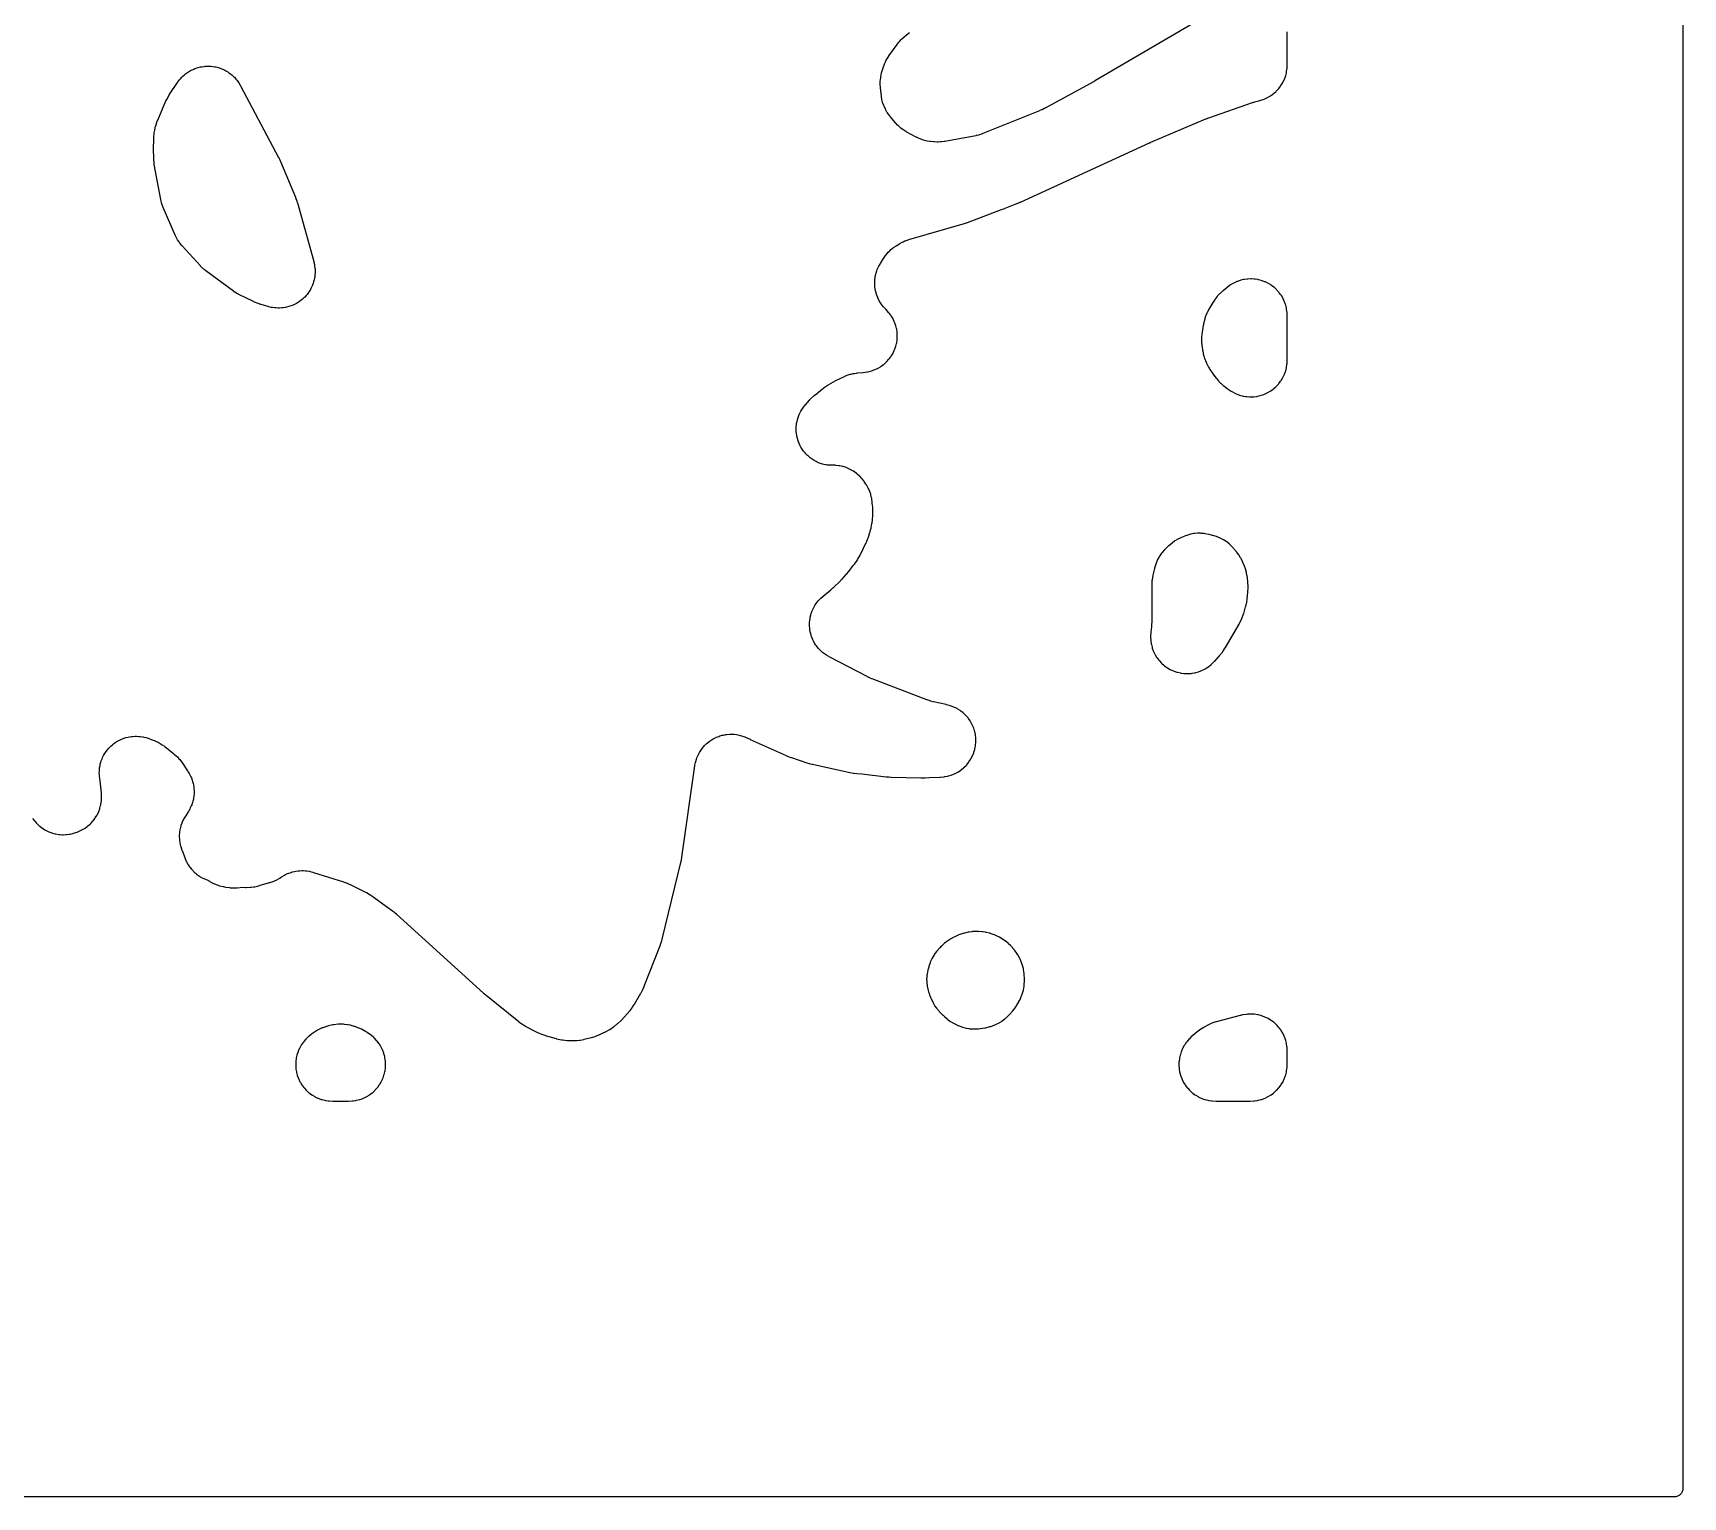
# Model space of a CAD drawing. Header units: millimetres. Extents: x 0 to 300, y 0 to 300.
# Drawn here: x 150 to 300.1, y -0.1 to 133 of the extents above; entities that cross this region are included whole.
import ezdxf

# ---------------------------------------------------------------- set-up
doc = ezdxf.new("R2010")
doc.units = ezdxf.units.MM
doc.layers.add('CUT', color=7, linetype='CONTINUOUS')

msp = doc.modelspace()

# ---------------------------------------------------------------- linework, layer by layer
at = {"layer": 'CUT'}
for points in [[(300.1235, 299.3054), (300.1235, 0.6946), (300.1187, 0.5967), (300.1072, 0.5191), (300.0882, 0.4431), (300.0617, 0.3692), (300.0282, 0.2983), (299.9879, 0.2311), (299.9412, 0.1681), (299.8885, 0.11), (299.8304, 0.0573), (299.7674, 0.0106), (299.7002, -0.0297), (299.6293, -0.0632), (299.5555, -0.0896), (299.4794, -0.1087), (299.4018, -0.1202), (299.3039, -0.125), (296.6235, -0.125), (3.375, -0.125)], [(255.8491, 134.0736), (246.6764, 128.7002), (246.6706, 128.6969), (246.6429, 128.6809), (246.6372, 128.6776), (246.6217, 128.6688), (246.6117, 128.6631), (246.5632, 128.6361), (246.5531, 128.6306), (242.0348, 126.173), (242.0058, 126.1578), (241.8646, 126.0862), (241.8352, 126.0718), (241.7789, 126.0453), (241.7491, 126.0317), (241.6044, 125.9685), (241.5743, 125.9558), (236.4312, 123.8816), (236.414, 123.8748), (236.3505, 123.8504), (236.293, 123.8301), (236.1225, 123.7747), (236.0395, 123.7512), (235.8636, 123.7086), (235.8126, 123.6974), (235.7805, 123.6912), (235.7698, 123.6891), (232.9572, 123.1698), (232.9041, 123.1612), (232.6732, 123.1298), (232.5661, 123.1203), (232.3603, 123.1119), (232.2527, 123.1125), (232.0201, 123.1249), (231.9665, 123.1291), (231.6579, 123.1602), (231.6013, 123.1673), (231.3569, 123.2044), (231.245, 123.2272), (231.0332, 123.2815), (230.9242, 123.3153), (230.7189, 123.3905), (230.6138, 123.435), (230.3913, 123.5428), (230.3405, 123.569), (229.4585, 124.0522), (229.4129, 124.0786), (229.2383, 124.185), (229.0911, 124.2858), (228.9696, 124.3762), (228.8882, 124.4428), (228.7383, 124.5774), (228.6634, 124.6513), (228.5087, 124.8185), (228.4739, 124.8579), (227.9815, 125.442), (227.948, 125.4836), (227.8073, 125.6674), (227.7464, 125.7552), (227.6984, 125.8317), (227.6079, 126.0088), (227.5869, 126.052), (227.4374, 126.3773), (227.4108, 126.4401), (227.3037, 126.7154), (227.2927, 126.7495), (227.2586, 126.8753), (227.2338, 126.9897), (227.1929, 127.2401), (227.1849, 127.2982), (227.1012, 128.0519), (227.0965, 128.1059), (227.0817, 128.3401), (227.08, 128.4485), (227.0867, 128.6559), (227.0953, 128.7639), (227.125, 128.9968), (227.1332, 129.0503), (227.1665, 129.2388), (227.1697, 129.2564), (227.1782, 129.3005), (227.2014, 129.398), (227.3083, 129.7721), (227.3372, 129.8597), (227.3409, 129.8696), (227.3447, 129.8795), (227.4608, 130.1803), (227.479, 130.2246), (227.5616, 130.4146), (227.6034, 130.5006), (227.6904, 130.6619), (227.7393, 130.7442), (227.8525, 130.9177), (227.8795, 130.9572), (228.6228, 131.9979), (228.6532, 132.0385), (228.7888, 132.2115), (228.8549, 132.2885), (228.988, 132.4303), (229.0606, 132.5011), (229.2247, 132.6473), (229.2634, 132.6802), (229.4841, 132.86), (229.7615, 133.0669)], [(149.9637, 61.5954), (150.1094, 61.3952), (150.1555, 61.3379), (150.3199, 61.1526), (150.3713, 61.1001), (150.5527, 60.9316), (150.609, 60.8842), (150.8059, 60.734), (150.8664, 60.6923), (151.0769, 60.5619), (151.1412, 60.5262), (151.3831, 60.407), (151.4509, 60.3776), (151.7063, 60.2812), (151.7768, 60.2585), (152.0178, 60.1935), (152.0902, 60.1777), (152.3364, 60.1365), (152.4099, 60.1279), (152.6589, 60.1109), (152.733, 60.1094), (152.9825, 60.1167), (153.0564, 60.1225), (153.304, 60.1541), (153.3769, 60.167), (153.6202, 60.2225), (153.6916, 60.2425), (154.0056, 60.3472), (154.0753, 60.3743), (154.3837, 60.5122), (154.451, 60.5464), (154.6717, 60.6726), (154.7352, 60.7133), (154.9422, 60.8607), (155.0015, 60.9075), (155.1928, 61.0748), (155.2471, 61.1272), (155.421, 61.3127), (155.4698, 61.3702), (155.6244, 61.572), (155.6673, 61.6341), (155.8011, 61.8502), (155.8376, 61.9162), (155.9493, 62.1445), (155.9791, 62.2139), (156.0677, 62.4521), (156.0904, 62.5241), (156.1549, 62.7699), (156.1704, 62.8438), (156.2102, 63.0948), (156.2183, 63.1699), (156.2384, 63.5179), (156.2395, 63.5796), (156.2334, 63.8397), (156.2308, 63.8876), (156.2073, 64.1579), (156.2049, 64.1818), (156.1079, 64.9983), (156.1027, 65.0349), (156.0812, 65.1625), (156.0734, 65.2169), (156.0452, 65.4532), (156.0375, 65.5628), (156.0328, 65.7732), (156.0357, 65.883), (156.0513, 66.0928), (156.0647, 66.2019), (156.1005, 66.4092), (156.1243, 66.5165), (156.1799, 66.7195), (156.2139, 66.8239), (156.2887, 67.0206), (156.3327, 67.1212), (156.4261, 67.3098), (156.4795, 67.4058), (156.5906, 67.5845), (156.653, 67.6749), (156.7809, 67.8421), (156.8517, 67.926), (156.995, 68.0801), (157.0736, 68.1569), (157.2311, 68.2965), (157.3167, 68.3653), (157.4868, 68.4891), (157.5787, 68.5494), (157.76, 68.6562), (157.8572, 68.7074), (158.0479, 68.7963), (158.1496, 68.8378), (158.348, 68.9079), (158.4532, 68.9395), (158.6575, 68.9902), (158.7652, 69.0115), (158.9734, 69.0423), (159.0827, 69.0531), (159.2929, 69.0638), (159.4027, 69.064), (159.6404, 69.0531), (159.6952, 69.0493), (159.6958, 69.0492), (159.7497, 69.0428), (159.9823, 69.0096), (160.0889, 68.9892), (160.2909, 68.9405), (160.395, 68.91), (160.6172, 68.8334), (160.668, 68.8145), (161.1049, 68.6402), (161.1565, 68.6181), (161.3775, 68.517), (161.4771, 68.4654), (161.6628, 68.3573), (161.7568, 68.2961), (161.9537, 68.1538), (161.9984, 68.1199), (162.826, 67.4574), (162.869, 67.4212), (163.0513, 67.2599), (163.1317, 67.1814), (163.2781, 67.0235), (163.3504, 66.9375), (163.4976, 66.7436), (163.5304, 66.698), (164.065, 65.9164), (164.0954, 65.8696), (164.2219, 65.6638), (164.2755, 65.566), (164.3691, 65.3739), (164.4129, 65.2714), (164.4872, 65.071), (164.5209, 64.9647), (164.5752, 64.7581), (164.5983, 64.649), (164.6322, 64.438), (164.6445, 64.3272), (164.6577, 64.1139), (164.6591, 64.0024), (164.6513, 63.7888), (164.6418, 63.6777), (164.6132, 63.466), (164.5929, 63.3563), (164.5438, 63.1484), (164.5129, 63.0412), (164.4436, 62.8391), (164.4024, 62.7355), (164.3137, 62.5411), (164.2625, 62.442), (164.1413, 62.233), (164.1121, 62.1855), (163.8903, 61.8429), (163.8716, 61.8125), (163.7022, 61.5218), (163.6692, 61.4585), (163.5681, 61.2403), (163.5412, 61.1742), (163.4611, 60.9475), (163.4405, 60.8792), (163.3819, 60.646), (163.3678, 60.576), (163.3314, 60.3383), (163.324, 60.2673), (163.31, 60.0273), (163.3092, 59.9559), (163.3179, 59.7156), (163.3238, 59.6445), (163.3549, 59.4061), (163.3675, 59.3358), (163.4209, 59.1014), (163.44, 59.0326), (163.5451, 58.713), (163.5571, 58.6793), (163.8013, 58.0396), (163.8143, 58.0078), (163.9435, 57.7106), (163.9737, 57.6489), (164.0848, 57.4457), (164.1204, 57.387), (164.2524, 57.1903), (164.292, 57.1365), (164.4263, 56.9699), (164.4692, 56.9212), (164.6203, 56.7635), (164.6671, 56.7187), (164.8325, 56.5733), (164.8903, 56.5272), (165.1534, 56.3377), (165.2233, 56.293), (165.4665, 56.1554), (165.5409, 56.1186), (165.9003, 55.9643), (165.9389, 55.9489), (165.9965, 55.9278), (166.0292, 55.9044), (166.0905, 55.8647), (166.3034, 55.7412), (166.3683, 55.7076), (166.5921, 55.605), (166.6599, 55.5778), (166.8924, 55.4972), (166.9625, 55.4766), (167.2974, 55.3956), (167.3331, 55.3879), (167.5243, 55.3512), (167.558, 55.3455), (167.8769, 55.2992), (167.9449, 55.2924), (168.1748, 55.2799), (168.2432, 55.2792), (168.5652, 55.2907), (168.5993, 55.2927), (169.0647, 55.3302), (169.3402, 55.3214), (169.3801, 55.3211), (169.7567, 55.3288), (169.8364, 55.3346), (170.1033, 55.3683), (170.1819, 55.3824), (170.5485, 55.4685), (170.5871, 55.4787), (171.5282, 55.7526), (171.5602, 55.7627), (171.8598, 55.8645), (171.9223, 55.8888), (172.1292, 55.9802), (172.1893, 56.0099), (172.3873, 56.1192), (172.4446, 56.1541), (172.6106, 56.2658), (172.6586, 56.2965), (172.8699, 56.4238), (172.9703, 56.4777), (173.1675, 56.5711), (173.2727, 56.6147), (173.4783, 56.6879), (173.5873, 56.7208), (173.7992, 56.7732), (173.9109, 56.795), (174.1269, 56.826), (174.2404, 56.8365), (174.4584, 56.8458), (174.5723, 56.845), (174.7901, 56.8324), (174.9033, 56.8202), (175.1189, 56.786), (175.2303, 56.7626), (175.4689, 56.6998), (175.5237, 56.6839), (178.2585, 55.816), (178.2977, 55.8028), (178.4859, 55.7355), (178.5246, 55.7208), (178.5978, 55.6916), (178.6359, 55.6756), (178.8187, 55.5948), (178.8562, 55.5774), (180.3164, 54.8676), (180.331, 54.8604), (180.3676, 54.842), (180.4473, 54.7977), (180.7501, 54.6134), (180.8202, 54.5672), (180.8281, 54.5615), (180.8359, 54.5559), (182.7042, 53.1969), (182.7202, 53.185), (182.7955, 53.1281), (182.82, 53.1092), (182.8582, 53.0787), (182.8667, 53.0718), (182.9175, 53.0305), (182.9329, 53.0177), (183.005, 52.9569), (183.0284, 52.9366), (183.0649, 52.9041), (183.073, 52.8968), (190.9884, 45.706), (190.9966, 45.6986), (191.0977, 45.6094), (191.1154, 45.5943), (191.2104, 45.5155), (191.2192, 45.5083), (194.1884, 43.1204), (194.2161, 43.0992), (194.4813, 42.9052), (194.5394, 42.8667), (194.8213, 42.6978), (194.8516, 42.6806), (195.7334, 42.2059), (195.7701, 42.1874), (196.1208, 42.0224), (196.1969, 41.9915), (196.5633, 41.8654), (196.6025, 41.8531), (197.5979, 41.5697), (197.6431, 41.5583), (198.0721, 41.4642), (198.1642, 41.4498), (198.6014, 41.4089), (198.6479, 41.406), (199.0558, 41.3929), (199.0904, 41.3926), (199.4168, 41.397), (199.4859, 41.4011), (199.7179, 41.4255), (199.7863, 41.4359), (200.1065, 41.4994), (200.1403, 41.5069), (200.7775, 41.6637), (200.8127, 41.6733), (201.1428, 41.7716), (201.2117, 41.7958), (201.5308, 41.9253), (201.5643, 41.9399), (202.0008, 42.142), (202.0405, 42.1618), (202.4092, 42.3595), (202.4849, 42.4059), (202.828, 42.6452), (202.8637, 42.6716), (203.1906, 42.9292), (203.2204, 42.954), (203.4952, 43.1941), (203.5508, 43.248), (203.7997, 43.5148), (203.8253, 43.5438), (204.299, 44.1066), (204.3187, 44.131), (204.4996, 44.3649), (204.5359, 44.416), (204.6969, 44.664), (204.7135, 44.6906), (205.3071, 45.6932), (205.3225, 45.7203), (205.4616, 45.9789), (205.4888, 46.0349), (205.6063, 46.304), (205.6182, 46.3328), (207.0866, 50.1105), (207.0953, 50.134), (207.189, 50.4008), (207.204, 50.4486), (207.28, 50.721), (207.2863, 50.7453), (208.9496, 57.5714), (208.9538, 57.5896), (208.9988, 57.7963), (209.0058, 57.833), (209.0406, 58.0416), (209.0435, 58.0601), (210.2191, 66.3689), (210.2285, 66.4251), (210.2752, 66.6675), (210.3024, 66.7782), (210.3649, 66.9874), (210.403, 67.0948), (210.4861, 67.2966), (210.5347, 67.3997), (210.6376, 67.5923), (210.6962, 67.69), (210.8178, 67.8713), (210.8859, 67.9626), (211.025, 68.1309), (211.1019, 68.215), (211.257, 68.3686), (211.3419, 68.4446), (211.5117, 68.5819), (211.6037, 68.649), (211.7863, 68.7687), (211.8846, 68.8263), (212.0783, 68.9271), (212.1819, 68.9747), (212.3846, 69.0557), (212.4924, 69.0926), (212.7022, 69.1529), (212.8131, 69.1789), (213.0279, 69.218), (213.1409, 69.2328), (213.3585, 69.2503), (213.4724, 69.2537), (213.6907, 69.2493), (213.8044, 69.2414), (214.0211, 69.2152), (214.1334, 69.196), (214.3465, 69.1483), (214.4563, 69.1179), (214.6635, 69.0493), (214.7698, 69.008), (214.9971, 68.9065), (215.037, 68.8878), (215.0384, 68.8871), (215.0464, 68.8832), (215.2375, 68.7916), (215.2534, 68.7842), (218.5233, 67.3083), (218.5412, 67.3005), (218.7447, 67.2149), (218.7811, 67.2007), (218.9887, 67.1256), (219.0071, 67.1192), (220.4014, 66.6553), (220.4205, 66.6492), (220.6373, 66.5834), (220.6759, 66.5727), (220.8958, 66.5184), (220.9153, 66.5139), (224.3307, 65.7654), (224.3584, 65.7598), (224.6201, 65.7126), (224.676, 65.7046), (224.9405, 65.6769), (224.9686, 65.6745), (225.4246, 65.6437), (227.6228, 65.3885), (227.6397, 65.3867), (227.8315, 65.3688), (227.8655, 65.3663), (228.0579, 65.357), (228.0749, 65.3564), (230.784, 65.2861), (230.7983, 65.2858), (230.9733, 65.2846), (231.0035, 65.285), (231.1637, 65.2902), (231.1784, 65.2908), (231.5372, 65.3095), (232.501, 65.349), (232.5386, 65.3514), (232.893, 65.3836), (232.9678, 65.3942), (233.2174, 65.4422), (233.2908, 65.4601), (233.5344, 65.5326), (233.6056, 65.5577), (233.8409, 65.6541), (233.9092, 65.6861), (234.1338, 65.8053), (234.1986, 65.8439), (234.4102, 65.9848), (234.4709, 66.0297), (234.6675, 66.1909), (234.7234, 66.2416), (234.9031, 66.4215), (234.9537, 66.4775), (235.1146, 66.6743), (235.1594, 66.735), (235.3, 66.9468), (235.3386, 67.0117), (235.4575, 67.2364), (235.4895, 67.3048), (235.5855, 67.5402), (235.6105, 67.6114), (235.6827, 67.8552), (235.7005, 67.9285), (235.7482, 68.1783), (235.7586, 68.253), (235.7813, 68.5062), (235.7843, 68.5816), (235.7817, 68.8359), (235.7772, 68.9112), (235.7495, 69.1639), (235.7375, 69.2384), (235.6848, 69.4872), (235.6655, 69.5601), (235.5884, 69.8024), (235.562, 69.8731), (235.4612, 70.1065), (235.4279, 70.1742), (235.3045, 70.3965), (235.2646, 70.4606), (235.1198, 70.6695), (235.0737, 70.7293), (234.9089, 70.9229), (234.8572, 70.9778), (234.6739, 71.1541), (234.617, 71.2036), (234.4172, 71.3608), (234.3556, 71.4045), (234.1412, 71.541), (234.0756, 71.5784), (233.8487, 71.693), (233.7797, 71.7237), (233.5425, 71.8153), (233.4709, 71.8389), (233.1279, 71.9335), (233.0912, 71.9427), (231.9379, 72.1999), (231.8975, 72.2097), (231.703, 72.2606), (231.663, 72.2719), (231.5871, 72.2947), (231.5475, 72.3074), (231.3573, 72.3723), (231.3182, 72.3865), (226.3467, 74.2885), (226.3166, 74.3005), (226.1717, 74.3607), (226.1419, 74.3736), (226.0854, 74.399), (226.056, 74.4127), (225.9148, 74.4811), (225.8858, 74.4957), (222.451, 76.2808), (222.4015, 76.308), (222.1903, 76.4315), (222.0957, 76.4932), (221.9206, 76.6204), (221.8326, 76.6912), (221.671, 76.835), (221.5904, 76.9142), (221.4438, 77.0733), (221.3715, 77.16), (221.2413, 77.3329), (221.2002, 77.3935), (221.1429, 77.484), (221.0885, 77.5734), (221.0512, 77.6394), (220.9532, 77.835), (220.9073, 77.9395), (220.8294, 78.1438), (220.7941, 78.2524), (220.737, 78.4635), (220.7128, 78.5751), (220.6771, 78.7908), (220.6641, 78.9043), (220.6502, 79.1225), (220.6487, 79.2367), (220.6566, 79.4552), (220.6665, 79.569), (220.6963, 79.7856), (220.7175, 79.8978), (220.7688, 80.1104), (220.8012, 80.2199), (220.8735, 80.4263), (220.9166, 80.532), (221.0092, 80.7301), (221.0627, 80.831), (221.1747, 81.0188), (221.2379, 81.1138), (221.3681, 81.2896), (221.4406, 81.3778), (221.5877, 81.5396), (221.6687, 81.6201), (221.8525, 81.7855), (221.8959, 81.8226), (222.5988, 82.3941), (222.6139, 82.4068), (222.7831, 82.5518), (222.8124, 82.5782), (222.9116, 82.6726), (222.9975, 82.742), (223.0272, 82.7673), (223.3006, 83.0125), (223.3559, 83.0674), (223.6027, 83.3393), (223.6282, 83.3688), (223.7113, 83.4703), (223.7684, 83.5275), (223.787, 83.5468), (223.9929, 83.7682), (224.0279, 83.8086), (224.2177, 84.0439), (224.2341, 84.065), (224.6303, 84.593), (224.7102, 84.6907), (224.7369, 84.7253), (224.979, 85.0584), (225.0262, 85.1319), (225.2285, 85.4906), (225.2488, 85.5292), (225.8109, 86.6755), (225.8267, 86.7099), (225.9678, 87.0379), (225.9942, 87.1089), (226.0711, 87.3521), (226.0903, 87.4253), (226.1259, 87.5949), (226.1564, 87.671), (226.1811, 87.743), (226.2521, 87.9893), (226.2695, 88.0634), (226.334, 88.4164), (226.3399, 88.454), (226.3832, 88.7845), (226.3868, 88.8174), (226.4139, 89.1279), (226.4168, 89.194), (226.4168, 89.5057), (226.416, 89.5388), (226.4013, 89.877), (226.3979, 89.9226), (226.3848, 90.0488), (226.3636, 90.2958), (226.3594, 90.3338), (226.3104, 90.6911), (226.2963, 90.7663), (226.2358, 91.0167), (226.2142, 91.0901), (226.1289, 91.3332), (226.1, 91.404), (225.9907, 91.6373), (225.9548, 91.7048), (225.8226, 91.9259), (225.8031, 91.9551), (225.7891, 91.9798), (225.6309, 92.2281), (225.5895, 92.2869), (225.4407, 92.4778), (225.3939, 92.5324), (225.2277, 92.7084), (225.176, 92.7583), (224.9939, 92.9179), (224.9377, 92.9626), (224.7414, 93.1043), (224.6812, 93.1436), (224.5907, 93.1966), (224.5791, 93.2041), (224.5032, 93.2479), (224.4723, 93.2661), (224.4669, 93.2689), (224.3529, 93.3347), (224.2838, 93.37), (224.0454, 93.4769), (223.9731, 93.505), (223.7251, 93.587), (223.6503, 93.6076), (223.3952, 93.6639), (223.3187, 93.6767), (223.0592, 93.7068), (222.9818, 93.7117), (222.7738, 93.7144), (222.7181, 93.7165), (222.5472, 93.7271), (222.4803, 93.7283), (222.4136, 93.7237), (222.3475, 93.7131), (222.3472, 93.713), (222.263, 93.7231), (222.1546, 93.7413), (221.9487, 93.7863), (221.8426, 93.815), (221.642, 93.8796), (221.5391, 93.9183), (221.3457, 94.0019), (221.247, 94.0504), (221.0625, 94.1523), (220.9689, 94.2101), (220.7952, 94.3292), (220.7076, 94.3957), (220.5461, 94.5311), (220.4654, 94.6058), (220.3177, 94.7561), (220.2445, 94.8381), (220.112, 95.002), (220.0471, 95.0907), (219.931, 95.2666), (219.8749, 95.3612), (219.7763, 95.5474), (219.7296, 95.6469), (219.6494, 95.8418), (219.6125, 95.9454), (219.5514, 96.1471), (219.5247, 96.2537), (219.4834, 96.4603), (219.467, 96.5691), (219.4458, 96.7787), (219.44, 96.8885), (219.4391, 97.0992), (219.4439, 97.2091), (219.4633, 97.4189), (219.4787, 97.5278), (219.5182, 97.7348), (219.544, 97.8417), (219.6033, 98.0439), (219.6393, 98.1478), (219.7178, 98.3433), (219.7637, 98.4433), (219.8606, 98.6304), (219.9159, 98.7254), (220.0304, 98.9023), (220.0946, 98.9916), (220.2428, 99.1782), (220.278, 99.2204), (220.6501, 99.645), (220.6608, 99.657), (220.6879, 99.6871), (220.7509, 99.7517), (221.0057, 99.9928), (221.0681, 100.0477), (221.0755, 100.0538), (221.0829, 100.0598), (221.3638, 100.2854), (221.3992, 100.3065), (221.4625, 100.3539), (221.8213, 100.6528), (221.9217, 100.7335), (221.9378, 100.7462), (221.9895, 100.7862), (222.0615, 100.8376), (222.3371, 101.0185), (222.3968, 101.0552), (223.0383, 101.422), (223.8258, 101.7917), (223.8716, 101.812), (224.072, 101.8955), (224.1662, 101.93), (224.3492, 101.988), (224.446, 102.014), (224.6334, 102.0558), (224.7321, 102.0732), (224.9474, 102.1016), (224.9972, 102.107), (225.507, 102.1515), (225.5444, 102.1557), (225.8953, 102.2039), (225.9692, 102.2178), (226.2153, 102.2769), (226.2874, 102.298), (226.5265, 102.381), (226.5961, 102.4092), (226.8258, 102.5154), (226.8924, 102.5503), (227.1105, 102.6787), (227.1733, 102.72), (227.3776, 102.8693), (227.436, 102.9165), (227.6246, 103.0853), (227.6781, 103.1381), (227.8491, 103.3247), (227.897, 103.3825), (228.0488, 103.585), (228.0908, 103.6473), (228.2219, 103.8638), (228.2575, 103.93), (228.3665, 104.1584), (228.3955, 104.2277), (228.4814, 104.4658), (228.5034, 104.5376), (228.5654, 104.783), (228.5802, 104.8567), (228.6176, 105.1069), (228.6251, 105.1817), (228.6376, 105.4345), (228.6376, 105.5096), (228.6252, 105.7624), (228.6178, 105.8372), (228.5804, 106.0875), (228.5657, 106.1612), (228.5038, 106.4066), (228.4818, 106.4784), (228.396, 106.7165), (228.3671, 106.7858), (228.2581, 107.0143), (228.2225, 107.0804), (228.0916, 107.297), (228.0496, 107.3593), (227.8979, 107.5619), (227.8499, 107.6197), (227.6107, 107.881), (227.5978, 107.8946), (227.5959, 107.8967), (227.5864, 107.9064), (227.5807, 107.9121), (227.5332, 107.9603), (227.5111, 107.9834), (227.4594, 108.039), (227.4414, 108.0589), (227.4244, 108.0781), (227.3826, 108.128), (227.2343, 108.3156), (227.1696, 108.4065), (227.0541, 108.5864), (226.9985, 108.6831), (226.9012, 108.8735), (226.8553, 108.9752), (226.777, 109.1741), (226.7413, 109.2798), (226.6829, 109.4855), (226.6577, 109.5941), (226.6197, 109.8045), (226.6052, 109.9152), (226.5879, 110.1282), (226.5843, 110.2397), (226.588, 110.4535), (226.5953, 110.5648), (226.6198, 110.7772), (226.638, 110.8873), (226.6832, 111.0962), (226.7121, 111.204), (226.7774, 111.4076), (226.8167, 111.512), (226.9017, 111.7082), (226.951, 111.8083), (227.0683, 112.0196), (227.0965, 112.0677), (227.3185, 112.4252), (227.5736, 112.7872), (227.6057, 112.8305), (227.749, 113.0148), (227.8192, 113.0966), (227.9143, 113.1975), (227.9737, 113.2564), (228.0531, 113.328), (228.2113, 113.4578), (228.297, 113.5216), (228.4889, 113.651), (228.5339, 113.6799), (228.8328, 113.8616), (228.8764, 113.8869), (229.0679, 113.992), (229.1583, 114.0365), (229.3352, 114.1142), (229.4292, 114.1506), (229.6361, 114.2204), (229.6842, 114.2354), (234.6326, 115.6636), (234.6477, 115.6681), (234.8176, 115.7209), (234.8474, 115.7309), (235.0149, 115.7908), (235.0297, 115.7962), (238.1025, 116.9661), (238.2025, 117.0003), (238.2195, 117.0063), (238.4106, 117.0768), (238.4441, 117.09), (238.5878, 117.1508), (239.5268, 117.5084), (239.5382, 117.5128), (239.6773, 117.5683), (239.7012, 117.5783), (239.8267, 117.6335), (239.8383, 117.6387), (251.5909, 123.0374), (251.5963, 123.0399), (251.6228, 123.0519), (251.6283, 123.0544), (251.6431, 123.061), (251.6526, 123.0652), (251.6989, 123.0854), (251.7085, 123.0895), (256.712, 125.2152), (256.7287, 125.2221), (256.8093, 125.2548), (256.826, 125.2615), (256.8593, 125.2744), (256.8788, 125.2817), (256.9733, 125.3165), (256.993, 125.3235), (260.9697, 126.7016), (260.9873, 126.7075), (261.0727, 126.7355), (261.0904, 126.7412), (261.1277, 126.7528), (261.1478, 126.7588), (261.2453, 126.7871), (261.2655, 126.7928), (261.5613, 126.8728), (261.5979, 126.8837), (261.9403, 126.995), (262.0116, 127.0222), (262.247, 127.1259), (262.3152, 127.1602), (262.539, 127.2869), (262.6035, 127.3279), (262.8134, 127.4765), (262.8734, 127.5236), (263.0674, 127.6925), (263.1224, 127.7455), (263.2984, 127.933), (263.3478, 127.9912), (263.5041, 128.1955), (263.5474, 128.2584), (263.6824, 128.4772), (263.7192, 128.5442), (263.8316, 128.7755), (263.8615, 128.8457), (263.9501, 129.0872), (263.9728, 129.1601), (264.0367, 129.4092), (264.052, 129.484), (264.0906, 129.7383), (264.0983, 129.8143), (264.1164, 130.1738), (264.1173, 130.2119), (264.1173, 130.2812), (264.1173, 131.6469), (264.1173, 132.7575), (264.1164, 132.7944), (264.0995, 133.1417)]]:
    msp.add_lwpolyline(points, dxfattribs=at)
for points in [[(166.5333, 129.9626), (166.6428, 129.9404), (166.8502, 129.8878), (166.957, 129.855), (167.1583, 129.7823), (167.2614, 129.7393), (167.4546, 129.6472), (167.553, 129.5943), (167.7363, 129.4838), (167.829, 129.4215), (168.0006, 129.2935), (168.0867, 129.2224), (168.245, 129.0783), (168.3238, 128.9991), (168.4671, 128.8402), (168.5378, 128.7537), (168.6649, 128.5815), (168.7268, 128.4885), (168.8508, 128.2807), (168.8782, 128.232), (172.3437, 121.7174), (172.3517, 121.702), (172.3889, 121.6293), (172.4009, 121.6054), (172.4192, 121.5674), (172.4233, 121.5589), (172.4475, 121.5077), (172.4548, 121.492), (172.4885, 121.4178), (172.4993, 121.3934), (172.5159, 121.3545), (172.5196, 121.3458), (173.8785, 118.0859), (173.8915, 118.0534), (173.9519, 117.8951), (173.9639, 117.8621), (173.9858, 117.7989), (173.9968, 117.7656), (174.0473, 117.6038), (174.0572, 117.5702), (175.5397, 112.2541), (175.5531, 112.2008), (175.606, 111.9686), (175.6252, 111.8603), (175.6519, 111.6514), (175.6606, 111.5418), (175.667, 111.3312), (175.6651, 111.2213), (175.6513, 111.0111), (175.6388, 110.9019), (175.6047, 110.694), (175.5818, 110.5865), (175.5278, 110.3828), (175.4946, 110.278), (175.4213, 110.0805), (175.3782, 109.9794), (175.2862, 109.7899), (175.2335, 109.6934), (175.1237, 109.5136), (175.062, 109.4227), (174.9354, 109.2543), (174.8651, 109.1697), (174.7229, 109.0144), (174.6448, 108.9369), (174.4883, 108.796), (174.4031, 108.7264), (174.2337, 108.6012), (174.1423, 108.5402), (173.9616, 108.4319), (173.8647, 108.38), (173.6744, 108.2896), (173.573, 108.2472), (173.3749, 108.1756), (173.2698, 108.1432), (173.0657, 108.091), (172.958, 108.0689), (172.7499, 108.0366), (172.6405, 108.0249), (172.4302, 108.0128), (172.3203, 108.0118), (172.1098, 108.02), (172.0003, 108.0296), (171.7916, 108.058), (171.6835, 108.0781), (171.4517, 108.1328), (171.3985, 108.1467), (170.6356, 108.3662), (170.6194, 108.371), (170.5786, 108.3834), (170.4891, 108.4147), (170.1465, 108.5509), (170.0666, 108.5862), (170.0575, 108.5907), (170.0485, 108.5951), (168.7339, 109.2525), (168.7199, 109.2596), (168.6847, 109.2778), (168.6079, 109.3214), (168.3165, 109.502), (168.249, 109.5472), (168.2414, 109.5528), (168.2339, 109.5583), (165.7301, 111.4005), (165.7157, 111.4113), (165.6797, 111.4387), (165.6021, 111.5033), (165.3123, 111.7672), (165.2462, 111.8325), (165.2389, 111.8403), (165.2317, 111.8482), (163.5735, 113.6596), (163.5321, 113.7075), (163.3585, 113.9197), (163.2839, 114.022), (163.1521, 114.2255), (163.0893, 114.3354), (162.9667, 114.5807), (162.94, 114.6381), (161.8527, 117.1541), (161.8447, 117.1729), (161.8161, 117.2426), (161.7923, 117.3058), (161.7279, 117.4935), (161.7007, 117.585), (161.6517, 117.7793), (161.6389, 117.8357), (161.6319, 117.8711), (161.6296, 117.883), (161.0295, 121.0786), (160.9601, 122.3703), (160.9877, 123.501), (160.9884, 123.5202), (160.9913, 123.5912), (160.9957, 123.6547), (161.0138, 123.8409), (161.0261, 123.9301), (161.0592, 124.1161), (161.07, 124.1695), (161.0776, 124.2028), (161.0802, 124.2139), (161.1583, 124.5415), (161.162, 124.5568), (161.1718, 124.5955), (161.197, 124.6808), (161.3075, 125.0079), (161.3365, 125.0845), (161.3401, 125.0932), (161.3438, 125.1019), (162.0939, 126.8475), (162.1009, 126.8633), (162.1187, 126.9031), (162.1621, 126.99), (162.3451, 127.32), (162.3915, 127.3965), (162.3972, 127.4051), (162.4029, 127.4136), (163.158, 128.5323), (163.1904, 128.5778), (163.3355, 128.7715), (163.4068, 128.8575), (163.5512, 129.0155), (163.6305, 129.0941), (163.7898, 129.2371), (163.8764, 129.3076), (164.0489, 129.4344), (164.142, 129.496), (164.326, 129.6053), (164.4248, 129.6576), (164.6186, 129.7483), (164.722, 129.7907), (164.9238, 129.862), (165.0308, 129.894), (165.2386, 129.9452), (165.3482, 129.9666), (165.5601, 129.9973), (165.6713, 130.0078), (165.8851, 130.0176), (165.9968, 130.0172), (166.2105, 130.006), (166.3217, 129.9946)], [(257.0864, 102.4212), (257.3317, 102.0579), (257.3589, 102.0201), (257.6488, 101.6428), (257.6687, 101.618), (257.8617, 101.3875), (257.9046, 101.3404), (258.0558, 101.1879), (258.1026, 101.1445), (258.3313, 100.9496), (258.3559, 100.9294), (258.6085, 100.7317), (258.6459, 100.7043), (259.0053, 100.4568), (259.0846, 100.4091), (259.3971, 100.2459), (259.4737, 100.2112), (259.7104, 100.1193), (259.7822, 100.0954), (260.0276, 100.0273), (260.1014, 100.0107), (260.3524, 99.9673), (260.4275, 99.9581), (260.6816, 99.9399), (260.7572, 99.9382), (261.0118, 99.9453), (261.0872, 99.9511), (261.3399, 99.9835), (261.4143, 99.9968), (261.6625, 100.0541), (261.7353, 100.0748), (261.9766, 100.1565), (262.0469, 100.1842), (262.2789, 100.2895), (262.3461, 100.3241), (262.5665, 100.4519), (262.6299, 100.4931), (262.8365, 100.6422), (262.8955, 100.6894), (263.0862, 100.8583), (263.1403, 100.9111), (263.3133, 101.0981), (263.3618, 101.1561), (263.5154, 101.3594), (263.5579, 101.4219), (263.6905, 101.6394), (263.7267, 101.7058), (263.837, 101.9354), (263.8663, 102.0051), (263.9533, 102.2446), (263.9755, 102.3168), (264.0383, 102.5637), (264.0532, 102.6379), (264.0911, 102.8898), (264.0986, 102.965), (264.1164, 103.3211), (264.1173, 103.3589), (264.1173, 107.2429), (264.1164, 107.28), (264.0994, 107.6286), (264.0922, 107.7023), (264.0559, 107.9491), (264.0415, 108.0217), (263.9813, 108.2638), (263.96, 108.3347), (263.8766, 108.5697), (263.8484, 108.6382), (263.7425, 108.864), (263.7078, 108.9294), (263.5804, 109.1439), (263.5396, 109.2056), (263.3919, 109.4066), (263.3452, 109.4641), (263.1787, 109.6498), (263.1267, 109.7025), (262.9429, 109.8711), (262.886, 109.9184), (262.6866, 110.0683), (262.6254, 110.1099), (262.4124, 110.2397), (262.3474, 110.2751), (262.1228, 110.3836), (262.0546, 110.4125), (261.8205, 110.4987), (261.7499, 110.5208), (261.5085, 110.5837), (261.4361, 110.5989), (261.1897, 110.6381), (261.1161, 110.6461), (260.8672, 110.6611), (260.7931, 110.6619), (260.5439, 110.6526), (260.4701, 110.6463), (260.223, 110.6127), (260.1502, 110.5992), (259.9075, 110.5418), (259.8363, 110.5213), (259.6003, 110.4405), (259.5315, 110.4132), (259.3045, 110.3098), (259.2387, 110.2759), (259.0228, 110.151), (258.9606, 110.1108), (258.677, 109.9074), (258.6474, 109.8851), (258.2766, 109.5909), (258.2495, 109.5683), (257.999, 109.3498), (257.948, 109.301), (257.7843, 109.129), (257.7381, 109.0757), (257.5909, 108.8892), (257.5499, 108.8319), (257.3691, 108.5529), (257.3506, 108.5229), (256.99, 107.9057), (256.9739, 107.8769), (256.8286, 107.6012), (256.8003, 107.5415), (256.714, 107.3363), (256.691, 107.2743), (256.6228, 107.0623), (256.6053, 106.9986), (256.536, 106.6949), (256.5293, 106.6625), (256.5116, 106.5654), (256.5085, 106.5541), (256.4392, 106.2543), (256.4326, 106.2223), (256.4022, 106.0592), (256.3959, 106.0195), (256.3464, 105.6441), (256.3401, 105.564), (256.3394, 105.5357), (256.3261, 105.4324), (256.3201, 105.3516), (256.3144, 105.0791), (256.317, 104.9982), (256.3496, 104.618), (256.3541, 104.5778), (256.3643, 104.5049), (256.3688, 104.4653), (256.3776, 104.4094), (256.3963, 104.276), (256.4018, 104.2421), (256.4166, 104.1625), (256.4169, 104.1609), (256.4227, 104.1287), (256.4257, 104.1135), (256.4611, 103.9234), (256.4767, 103.8565), (256.5395, 103.6336), (256.5419, 103.6264), (256.568, 103.5263), (256.5936, 103.4464), (256.7315, 103.0857), (256.7643, 103.0119), (256.9264, 102.6942), (256.9652, 102.6268), (257.0121, 102.5543), (257.0391, 102.5013)], [(254.1416, 74.8814), (254.3914, 74.8245), (254.4663, 74.8113), (254.7204, 74.7796), (254.7963, 74.774), (255.0524, 74.7679), (255.1284, 74.7699), (255.3838, 74.7894), (255.4592, 74.799), (255.7114, 74.8439), (255.7855, 74.861), (256.032, 74.9309), (256.104, 74.9553), (256.3422, 75.0495), (256.4114, 75.081), (256.639, 75.1985), (256.7048, 75.2367), (256.9195, 75.3764), (256.9811, 75.421), (257.1808, 75.5815), (257.2376, 75.632), (257.4932, 75.8834), (257.5197, 75.9107), (257.9391, 76.3666), (257.9664, 76.398), (258.2155, 76.7003), (258.2647, 76.7672), (258.4793, 77.0949), (258.5011, 77.1303), (259.7438, 79.2759), (259.7656, 79.3163), (259.9596, 79.7033), (259.9957, 79.7877), (260.1415, 80.1952), (260.1556, 80.2388), (260.3309, 80.8412), (260.3394, 80.873), (260.4131, 81.1745), (260.426, 81.239), (260.4734, 81.5457), (260.4777, 81.5784), (260.54, 82.1431), (260.5436, 82.1866), (260.5651, 82.5967), (260.5647, 82.6839), (260.5392, 83.0937), (260.5353, 83.1371), (260.4977, 83.4501), (260.4911, 83.494), (260.4171, 83.9058), (260.3963, 83.9921), (260.2747, 84.3923), (260.2606, 84.4344), (260.1883, 84.6305), (260.1757, 84.6625), (260.05, 84.961), (260.0206, 85.023), (259.9119, 85.2273), (259.8769, 85.2865), (259.6996, 85.5575), (259.6802, 85.5858), (259.5189, 85.8096), (259.4931, 85.8434), (259.2408, 86.1551), (259.1837, 86.2181), (258.9154, 86.4826), (258.856, 86.5354), (258.6059, 86.7351), (258.546, 86.7783), (258.3175, 86.927), (258.2546, 86.9637), (258.0231, 87.0845), (257.958, 87.1146), (257.7339, 87.2058), (257.6662, 87.2296), (257.342, 87.327), (257.3074, 87.3365), (257.0092, 87.411), (256.974, 87.4189), (256.6404, 87.4855), (256.569, 87.4962), (256.3272, 87.521), (256.2552, 87.5249), (256.0121, 87.5267), (255.94, 87.5238), (255.6979, 87.5025), (255.6264, 87.4927), (255.3874, 87.4485), (255.3172, 87.4321), (254.9901, 87.3388), (254.9556, 87.3281), (254.8216, 87.2829), (254.7891, 87.2711), (254.4857, 87.1532), (254.4225, 87.1253), (254.2143, 87.0217), (254.1539, 86.9882), (253.9559, 86.8661), (253.8989, 86.8273), (253.6384, 86.6321), (253.6113, 86.6107), (253.3272, 86.3769), (253.2957, 86.3495), (253.0059, 86.0829), (252.9476, 86.0231), (252.7328, 85.7767), (252.6818, 85.7114), (252.499, 85.4488), (252.4558, 85.3789), (252.3231, 85.1359), (252.2876, 85.0617), (252.182, 84.8057), (252.1547, 84.7281), (252.0464, 84.356), (252.036, 84.3162), (251.8984, 83.7265), (251.8897, 83.6839), (251.8196, 83.2803), (251.8097, 83.194), (251.7861, 82.7851), (251.7848, 82.7416), (251.7836, 79.4892), (251.7834, 79.47), (251.7819, 79.3793), (251.781, 79.3495), (251.7789, 79.3025), (251.7784, 79.292), (251.7751, 79.2291), (251.7739, 79.2099), (251.7676, 79.1193), (251.7652, 79.0896), (251.7607, 79.0428), (251.7596, 79.0324), (251.7074, 78.5364), (251.7044, 78.4984), (251.6848, 78.1404), (251.6844, 78.0644), (251.696, 77.8085), (251.7033, 77.7328), (251.7404, 77.4793), (251.7552, 77.4047), (251.8174, 77.1562), (251.8396, 77.0835), (251.9264, 76.8425), (251.9557, 76.7723), (252.0661, 76.5412), (252.1023, 76.4743), (252.2353, 76.2554), (252.278, 76.1924), (252.4322, 75.9879), (252.4809, 75.9295), (252.6548, 75.7414), (252.7091, 75.6882), (252.9009, 75.5184), (252.9603, 75.4709), (253.1681, 75.3211), (253.232, 75.2798), (253.4537, 75.1516), (253.5214, 75.1168), (253.7548, 75.0114), (253.8256, 74.9836), (254.0684, 74.902)], [(233.1667, 43.3499), (233.2217, 43.304), (233.4141, 43.1582), (233.4732, 43.1177), (233.6784, 42.9907), (233.7411, 42.9559), (234.0438, 42.806), (234.0762, 42.7908), (234.1439, 42.7612), (234.1783, 42.7471), (234.5059, 42.6224), (234.5766, 42.5994), (234.8183, 42.5336), (234.8909, 42.5176), (235.1378, 42.4757), (235.2116, 42.4669), (235.5337, 42.4443), (235.6092, 42.4427), (235.9433, 42.4525), (236.0197, 42.4586), (236.3777, 42.5054), (236.4156, 42.5114), (236.6117, 42.5471), (236.6544, 42.5562), (237.0537, 42.653), (237.1372, 42.6784), (237.5005, 42.8121), (237.5729, 42.8431), (237.8443, 42.9763), (237.9059, 43.0102), (238.1081, 43.1338), (238.1663, 43.1733), (238.4321, 43.3717), (238.4598, 43.3934), (238.4956, 43.4229), (238.5271, 43.4502), (238.8163, 43.7157), (238.8744, 43.7752), (239.1328, 44.0707), (239.1594, 44.1028), (239.2653, 44.2382), (239.2869, 44.2671), (239.4832, 44.5444), (239.5221, 44.6051), (239.6913, 44.8996), (239.7085, 44.9313), (239.7565, 45.0247), (239.7755, 45.0646), (239.9439, 45.4459), (239.9749, 45.5287), (240.0841, 45.8825), (240.1054, 45.9696), (240.1746, 46.3464), (240.1856, 46.4366), (240.212, 46.8641), (240.2135, 46.9095), (240.2136, 46.9788), (240.2126, 47.0201), (240.1921, 47.4092), (240.1833, 47.4914), (240.1244, 47.8534), (240.1059, 47.9371), (239.9984, 48.3196), (239.9694, 48.4035), (239.8131, 48.7824), (239.7759, 48.86), (239.5907, 49.1956), (239.5465, 49.2662), (239.3203, 49.587), (239.2954, 49.6204), (239.2496, 49.6785), (239.226, 49.7068), (238.9978, 49.9684), (238.9468, 50.0215), (238.7664, 50.1918), (238.7105, 50.2397), (238.4361, 50.4525), (238.4065, 50.4743), (238.2729, 50.568), (238.2398, 50.5899), (237.9226, 50.7883), (237.8532, 50.8269), (237.6131, 50.9442), (237.54, 50.9753), (237.1886, 51.1036), (237.151, 51.1162), (237.0952, 51.1333), (237.0609, 51.143), (236.7347, 51.2266), (236.6648, 51.241), (236.4271, 51.2786), (236.3561, 51.2864), (236.0201, 51.3076), (235.9844, 51.309), (235.8866, 51.3105), (235.8487, 51.3102), (235.4917, 51.298), (235.4162, 51.2917), (235.1633, 51.2576), (235.0888, 51.2438), (234.7413, 51.1612), (234.7047, 51.1515), (234.5498, 51.1064), (234.5197, 51.0969), (234.2374, 51.0018), (234.1784, 50.9792), (233.9829, 50.8947), (233.926, 50.8672), (233.6634, 50.7267), (233.6358, 50.7112), (233.4459, 50.5993), (233.4181, 50.582), (233.1589, 50.4137), (233.1055, 50.3757), (232.9313, 50.2399), (232.8814, 50.1974), (232.655, 49.9871), (232.6315, 49.9643), (232.4959, 49.827), (232.4692, 49.7986), (232.2248, 49.5245), (232.1761, 49.4637), (232.0225, 49.251), (231.9802, 49.1856), (231.8089, 48.8886), (231.7741, 48.8205), (231.6396, 48.5211), (231.6123, 48.4512), (231.532, 48.2117), (231.5117, 48.1395), (231.4931, 48.0583), (231.4351, 47.8712), (231.4232, 47.8285), (231.422, 47.8239), (231.4136, 47.7856), (231.3436, 47.4229), (231.3327, 47.3452), (231.3096, 47.0823), (231.3068, 47.004), (231.3109, 46.7401), (231.3162, 46.6619), (231.3474, 46.3998), (231.3607, 46.3226), (231.4188, 46.0651), (231.44, 45.9897), (231.4524, 45.9529), (231.4839, 45.826), (231.5037, 45.7594), (231.6116, 45.4497), (231.6238, 45.4172), (231.6943, 45.241), (231.7093, 45.2061), (231.8589, 44.8807), (231.8941, 44.8134), (232.0236, 44.5927), (232.0653, 44.5292), (232.2163, 44.3226), (232.2552, 44.2746), (232.2859, 44.2335), (232.3375, 44.1716), (232.5957, 43.8932), (232.6239, 43.8644), (232.7569, 43.7355), (232.785, 43.7095), (232.7977, 43.6984), (232.892, 43.6032), (232.9178, 43.5784)], [(254.8609, 37.2988), (255.011, 37.1012), (255.0584, 37.0447), (255.2269, 36.8625), (255.2795, 36.811), (255.4649, 36.6459), (255.5222, 36.5997), (255.7227, 36.4534), (255.7843, 36.4129), (255.998, 36.2867), (256.0631, 36.2524), (256.2881, 36.1475), (256.3563, 36.1196), (256.5903, 36.037), (256.6609, 36.0159), (256.9018, 35.9563), (256.9741, 35.9421), (257.2196, 35.9061), (257.293, 35.899), (257.6399, 35.8821), (257.6767, 35.8812), (260.692, 35.8812), (260.7293, 35.8822), (261.0806, 35.8994), (261.1548, 35.9067), (261.4033, 35.9436), (261.4764, 35.9581), (261.7202, 36.0192), (261.7915, 36.0408), (262.0281, 36.1255), (262.097, 36.154), (262.3241, 36.2614), (262.3899, 36.2966), (262.6054, 36.4258), (262.6674, 36.4672), (262.8692, 36.6169), (262.9268, 36.6642), (263.113, 36.8329), (263.1657, 36.8856), (263.3344, 37.0718), (263.3817, 37.1294), (263.5314, 37.3312), (263.5728, 37.3933), (263.702, 37.6087), (263.7371, 37.6745), (263.8446, 37.9016), (263.8731, 37.9705), (263.9577, 38.2071), (263.9794, 38.2785), (264.0404, 38.5222), (264.055, 38.5953), (264.0918, 38.8438), (264.0991, 38.9181), (264.1164, 39.2692), (264.1173, 39.3065), (264.1173, 39.3099), (264.1173, 39.3388), (264.1173, 40.3751), (264.1164, 40.4124), (264.0991, 40.7642), (264.0918, 40.8385), (264.0548, 41.0874), (264.0402, 41.1607), (263.979, 41.4047), (263.9572, 41.4762), (263.8724, 41.713), (263.8437, 41.782), (263.736, 42.0094), (263.7007, 42.0752), (263.5712, 42.2909), (263.5297, 42.353), (263.3796, 42.555), (263.3321, 42.6126), (263.163, 42.7989), (263.1101, 42.8516), (262.9235, 43.0204), (262.8657, 43.0677), (262.6634, 43.2173), (262.6012, 43.2587), (262.3852, 43.3877), (262.3193, 43.4228), (262.0916, 43.53), (262.0226, 43.5585), (261.7855, 43.6428), (261.714, 43.6643), (261.4698, 43.725), (261.3965, 43.7394), (261.1476, 43.7758), (261.0732, 43.783), (260.8219, 43.7947), (260.7472, 43.7946), (260.4959, 43.7816), (260.4216, 43.7741), (260.1166, 43.7281), (260.0582, 43.7169), (259.8689, 43.6729), (259.8474, 43.6676), (257.6617, 43.0928), (257.6236, 43.0817), (257.2667, 42.9675), (257.1923, 42.9394), (256.9473, 42.8317), (256.8763, 42.796), (256.551, 42.6102), (256.517, 42.5896), (256.1555, 42.3574), (256.1174, 42.3312), (255.7663, 42.0743), (255.6952, 42.0153), (255.3779, 41.7177), (255.3452, 41.6851), (255.2279, 41.5609), (255.2033, 41.5335), (254.9774, 41.2696), (254.9322, 41.2114), (254.7898, 41.0081), (254.7505, 40.9458), (254.6284, 40.7297), (254.5953, 40.6639), (254.4948, 40.437), (254.4682, 40.3683), (254.3901, 40.1327), (254.3703, 40.0617), (254.3153, 39.8197), (254.3025, 39.7472), (254.2713, 39.501), (254.2656, 39.4275), (254.2583, 39.1794), (254.2597, 39.1058), (254.2765, 38.8582), (254.285, 38.785), (254.3257, 38.5402), (254.3413, 38.4682), (254.4055, 38.2284), (254.4279, 38.1583), (254.515, 37.9259), (254.5442, 37.8582), (254.6534, 37.6353), (254.689, 37.5708), (254.8192, 37.3596)], [(174.6955, 37.0482), (174.864, 36.8655), (174.9166, 36.8138), (175.1021, 36.6483), (175.1595, 36.6019), (175.3602, 36.4552), (175.4218, 36.4146), (175.6357, 36.288), (175.701, 36.2535), (175.9262, 36.1483), (175.9945, 36.1204), (176.2288, 36.0375), (176.2995, 36.0163), (176.5408, 35.9565), (176.6132, 35.9423), (176.8591, 35.9062), (176.9326, 35.899), (177.28, 35.8821), (177.3169, 35.8812), (177.3824, 35.8812), (177.4396, 35.8812), (177.4685, 35.8812), (177.6532, 35.8812), (177.7019, 35.8812), (178.0858, 35.8812), (178.6569, 35.8813), (178.6945, 35.8822), (179.0481, 35.8997), (179.1229, 35.9071), (179.373, 35.9445), (179.4467, 35.9592), (179.6919, 36.0211), (179.7638, 36.043), (180.0017, 36.1288), (180.071, 36.1578), (180.2994, 36.2666), (180.3655, 36.3022), (180.582, 36.4331), (180.6443, 36.4751), (180.8468, 36.6267), (180.9046, 36.6746), (181.0912, 36.8454), (181.144, 36.8988), (181.3128, 37.0872), (181.36, 37.1456), (181.5094, 37.3497), (181.5507, 37.4124), (181.6792, 37.6303), (181.7141, 37.6968), (181.8205, 37.9263), (181.8487, 37.9959), (181.9319, 38.2348), (181.953, 38.3069), (182.0122, 38.5528), (182.0262, 38.6266), (182.0608, 38.8772), (182.0674, 38.952), (182.0772, 39.2048), (182.0764, 39.2799), (182.0611, 39.5324), (182.0529, 39.607), (182.0128, 39.8568), (181.9973, 39.9303), (181.9327, 40.1749), (181.91, 40.2464), (181.8216, 40.4835), (181.7919, 40.5524), (181.6806, 40.7796), (181.6443, 40.8453), (181.5111, 41.0604), (181.4684, 41.1222), (181.3146, 41.323), (181.2661, 41.3803), (181.0564, 41.6044), (181.0013, 41.6576), (180.7574, 41.8705), (180.6958, 41.9189), (180.3944, 42.1316), (180.3618, 42.1533), (180.2995, 42.1927), (180.2611, 42.2154), (179.8924, 42.4188), (179.8118, 42.4573), (179.4219, 42.616), (179.3801, 42.6317), (179.2858, 42.6637), (179.255, 42.6735), (178.9624, 42.7593), (178.8996, 42.7748), (178.6861, 42.8182), (178.6222, 42.8283), (178.3259, 42.8626), (178.2512, 42.8675), (177.8552, 42.874), (177.7701, 42.8706), (177.3797, 42.8332), (177.2917, 42.8196), (176.8712, 42.7287), (176.7817, 42.7035), (176.3678, 42.5593), (176.3243, 42.5427), (176.3015, 42.5331), (176.26, 42.5143), (175.8742, 42.3248), (175.7949, 42.2798), (175.4346, 42.0455), (175.3971, 42.0195), (175.3601, 41.9922), (175.333, 41.9711), (175.0817, 41.7672), (175.0304, 41.7216), (174.8648, 41.5603), (174.8178, 41.5102), (174.6474, 41.3113), (174.6036, 41.2551), (174.436, 41.0176), (174.3964, 40.9553), (174.2735, 40.7393), (174.2401, 40.6735), (174.1387, 40.4466), (174.1118, 40.3778), (174.0329, 40.1421), (174.0129, 40.0711), (173.9571, 39.8288), (173.9441, 39.7562), (173.9121, 39.5097), (173.9062, 39.4361), (173.8983, 39.1877), (173.8995, 39.1139), (173.9157, 38.8659), (173.9241, 38.7926), (173.9643, 38.5473), (173.9798, 38.4751), (174.0435, 38.2348), (174.0659, 38.1645), (174.1527, 37.9316), (174.1818, 37.8638), (174.2908, 37.6404), (174.3263, 37.5757), (174.4564, 37.3639), (174.4981, 37.303), (174.6481, 37.1048)]]:
    msp.add_lwpolyline(points, close=True, dxfattribs=at)

doc.saveas('drawing.dxf')
